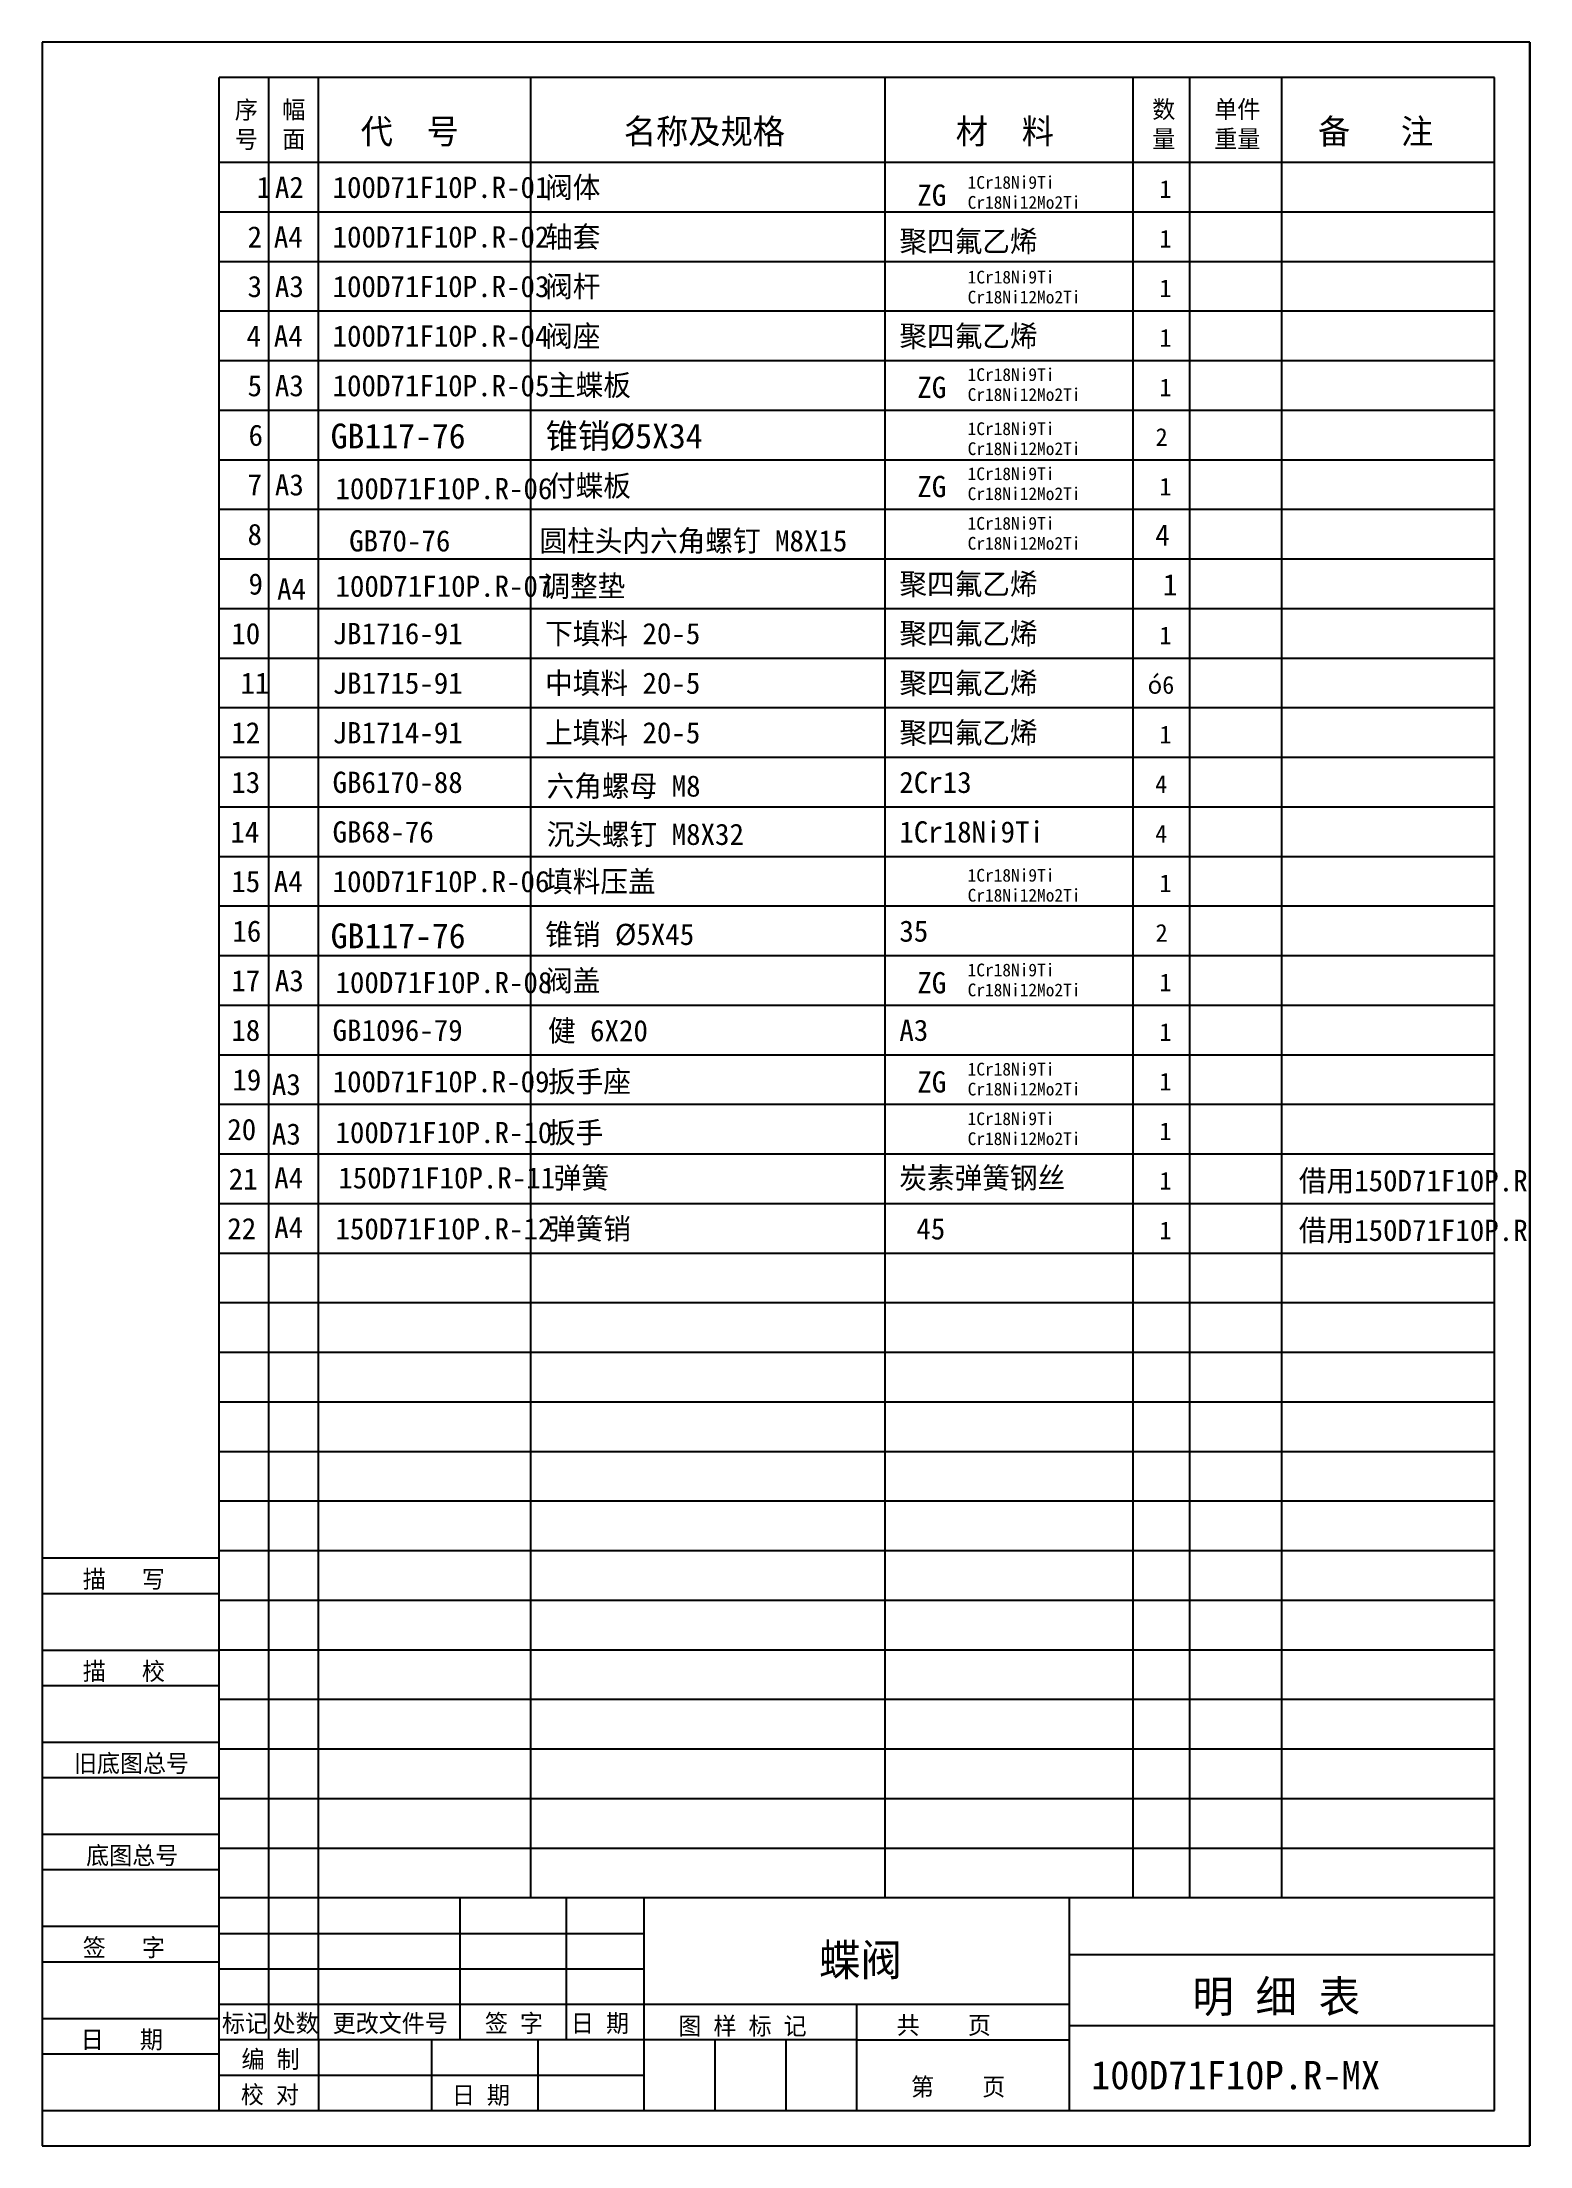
# Model space of a CAD drawing. Header units: metres. Extents: x 0 to 210, y 0 to 297.
import ezdxf

# ---------------------------------------------------------------- set-up
doc = ezdxf.new("R2010")
doc.units = ezdxf.units.M
for name, color, linetype in [('D', 1, 'Continuous'), ('FL', 5, 'Continuous'), ('T', 7, 'Continuous'), ('TL', 4, 'Continuous')]:
    doc.layers.add(name, color=color, linetype=linetype)

# ---------------------------------------------------------------- blocks, each defined once
blk = doc.blocks.new('MXBDT')
at = {"layer": 'FL'}
for p, q in [((0, 297), (0, 0)), ((210, 297), (0, 297)), ((210, 0), (210, 297)), ((205, 273), (25, 273)), ((205, 266), (25, 266)), ((205, 259), (25, 259)), ((205, 252), (25, 252)), ((205, 245), (25, 245)), ((205, 238), (25, 238)), ((205, 231), (25, 231)), ((205, 224), (25, 224)), ((205, 217), (25, 217)), ((205, 210), (25, 210)), ((205, 203), (25, 203)), ((205, 196), (25, 196)), ((205, 189), (25, 189)), ((205, 182), (25, 182)), ((205, 175), (25, 175)), ((205, 168), (25, 168)), ((205, 161), (25, 161)), ((205, 154), (25, 154)), ((205, 147), (25, 147)), ((205, 140), (25, 140)), ((205, 133), (25, 133)), ((205, 126), (25, 126)), ((205, 119), (25, 119)), ((205, 112), (25, 112)), ((205, 105), (25, 105)), ((205, 98), (25, 98)), ((205, 91), (25, 91)), ((205, 84), (25, 84)), ((0, 78), (25, 78)), ((205, 77), (25, 77)), ((0, 70), (25, 70)), ((205, 70), (25, 70)), ((0, 65), (25, 65)), ((205, 63), (25, 63)), ((0, 57), (25, 57)), ((205, 56), (25, 56)), ((0, 52), (25, 52)), ((205, 49), (25, 49)), ((0, 44), (25, 44)), ((205, 42), (25, 42)), ((0, 39), (25, 39)), ((0, 31), (25, 31)), ((25, 30), (85, 30)), ((0, 26), (25, 26)), ((25, 25), (85, 25)), ((0, 18), (25, 18)), ((25, 20), (85, 20)), ((39, 15), (39, 5)), ((70, 5), (70, 15)), ((115, 15), (145, 15)), ((0, 13), (25, 13)), ((25, 10), (85, 10)), ((0, 0), (210, 0))]:
    blk.add_line(p, q, dxfattribs=at)
at = {"layer": 'TL'}
for p, q in [((25, 5), (25, 292)), ((205, 292), (25, 292)), ((32, 35), (32, 292)), ((39, 35), (39, 292)), ((69, 35), (69, 292)), ((119, 35), (119, 292)), ((154, 35), (154, 292)), ((162, 35), (162, 292)), ((175, 35), (175, 292)), ((205, 5), (205, 292)), ((205, 280), (25, 280)), ((0, 83), (25, 83)), ((205, 35), (25, 35)), ((32, 15), (32, 35)), ((39, 15), (39, 35)), ((59, 15), (59, 35)), ((74, 15), (74, 35)), ((85, 5), (85, 35)), ((145, 5), (145, 35)), ((145, 27), (205, 27)), ((85, 20), (145, 20)), ((115, 5), (115, 20)), ((115, 15), (25, 15)), ((55, 5), (55, 15)), ((95, 5), (95, 15)), ((105, 5), (105, 15)), ((145, 17), (205, 17)), ((0, 5), (205, 5))]:
    blk.add_line(p, q, dxfattribs=at)
at = {"layer": 'T'}
for s, height, p in [('序', 2.5, (27.21, 286.18)), ('幅', 2.5, (33.9, 286.21)), ('数', 2.5, (156.7, 286.26)), ('单件', 2.5, (165.45, 286.26)), ('代  号', 3.5, (44.97, 282.64)), ('名称及规格', 3.5, (82.11, 282.64)), ('材  料', 3.5, (128.96, 282.64)), ('备   注', 3.5, (180.09, 282.64)), ('号', 2.5, (27.21, 282.02)), ('面', 2.5, (33.9, 282.04)), ('量', 2.5, (156.7, 282.09)), ('重量', 2.5, (165.45, 282.09)), ('描   写', 2.5, (5.74, 78.76)), ('描   校', 2.5, (5.74, 65.76)), ('旧底图总号', 2.5, (4.49, 52.76)), ('底图总号', 2.5, (6.22, 39.76)), ('签   字', 2.5, (5.74, 26.76)), ('明 细 表', 4.5, (162.36, 18.84)), ('标记', 2.5, (25.39, 16.07)), ('处数', 2.5, (32.54, 16.07)), ('更改文件号', 2.5, (41.01, 16.07)), ('签 字', 2.5, (62.5, 16.07)), ('日 期', 2.5, (74.64, 16.07)), ('图 样 标 记', 2.5, (89.81, 15.68)), (' 共    页', 2.5, (118.92, 15.79)), ('日   期', 2.5, (5.45, 13.76)), ('编 制', 2.5, (28.14, 10.99)), ('第    页', 2.5, (122.65, 7.1)), ('校 对', 2.5, (28.05, 5.99)), ('日 期', 2.5, (57.84, 5.93))]:
    blk.add_text(s, height=height, dxfattribs=at).set_placement(p)

msp = doc.modelspace()

# ---------------------------------------------------------------- linework, layer by layer
at = {"layer": 'FL'}
msp.add_line((210, 297), (210, 0), dxfattribs=at)
msp.add_line((210, 297), (210, 0), dxfattribs=at)

# ---------------------------------------------------------------- block references
at = {"layer": 'T'}
msp.add_blockref('MXBDT', (0, 0), dxfattribs=at)

# ---------------------------------------------------------------- texts
at = {"layer": 'D'}
for s, height, p in [('1', 3, (30.29, 275)), ('A2', 3, (32.86, 275)), ('100D71F10P.R-01', 3, (41, 275)), ('阀体', 3, (71, 275)), ('ZG', 3, (123.54, 273.89)), ('1Cr18Ni9Ti', 1.8, (130.64, 276.29)), ('1', 2.5, (157.7, 275)), ('Cr18Ni12Mo2Ti', 1.8, (130.64, 273.47)), ('2', 3, (29, 268)), ('A4', 3, (32.71, 268)), ('100D71F10P.R-02', 3, (41, 268)), ('轴套', 3, (71, 268)), ('聚四氟乙烯', 3, (121, 267.38)), ('1', 2.5, (157.7, 268)), ('阀杆', 3, (71, 261)), ('1Cr18Ni9Ti', 1.8, (130.64, 262.92)), ('3', 3, (29, 261)), ('A3', 3, (32.86, 261)), ('100D71F10P.R-03', 3, (41, 261)), ('Cr18Ni12Mo2Ti', 1.8, (130.64, 260.1)), ('1', 2.5, (157.7, 261)), ('4', 3, (28.86, 254)), ('A4', 3, (32.71, 254)), ('100D71F10P.R-04', 3, (41, 254)), ('阀座', 3, (71, 254)), ('聚四氟乙烯', 3, (121, 254)), ('1', 2.5, (157.7, 254)), ('5', 3, (29, 247)), ('A3', 3, (32.86, 247)), ('100D71F10P.R-05', 3, (41, 247)), ('主蝶板', 3, (71.41, 247.07)), ('ZG', 3, (123.54, 246.76)), ('1Cr18Ni9Ti', 1.8, (130.64, 249.16)), ('Cr18Ni12Mo2Ti', 1.8, (130.64, 246.34)), ('1', 2.5, (157.7, 247)), ('锥销%%C5X34', 3.5, (71.08, 239.64)), ('6', 3, (29.14, 240)), ('GB117-76', 3.5, (40.73, 239.64)), ('Cr18Ni12Mo2Ti', 1.8, (130.64, 238.7)), ('1Cr18Ni9Ti', 1.8, (130.64, 241.52)), ('2', 2.5, (157.17, 240)), ('7', 3, (29, 233)), ('A3', 3, (32.86, 233)), ('100D71F10P.R-06', 3, (41.41, 232.47)), ('付蝶板', 3, (71.41, 232.87)), ('ZG', 3, (123.54, 232.76)), ('1Cr18Ni9Ti', 1.8, (130.64, 235.16)), ('1', 2.5, (157.7, 233)), ('Cr18Ni12Mo2Ti', 1.8, (130.64, 232.34)), ('8', 3, (29, 226)), ('1Cr18Ni9Ti', 1.8, (130.64, 228.16)), ('4', 3, (157.12, 225.89)), ('GB70-76', 3, (43.34, 225.09)), ('圆柱头内六角螺钉 M8X15', 3, (70.21, 225.09)), ('Cr18Ni12Mo2Ti', 1.8, (130.64, 225.34)), ('9', 3, (29.14, 219)), ('A4', 3, (33.17, 218.29)), ('100D71F10P.R-07', 3, (41.41, 218.69)), ('调整垫', 3, (70.61, 218.69)), ('聚四氟乙烯', 3, (121, 219)), ('1', 3, (158.19, 218.89)), ('10', 3, (26.71, 212)), ('JB1716-91', 3, (41, 212)), ('下填料 20-5', 3, (71, 212)), ('聚四氟乙烯', 3, (121, 212)), ('1', 2.5, (157.7, 212)), ('11', 3, (28, 205)), ('JB1715-91', 3, (41, 205)), ('中填料 20-5', 3, (71, 205)), ('聚四氟乙烯', 3, (121, 205)), ('%%2436', 2.5, (156.04, 205)), ('12', 3, (26.71, 198)), ('JB1714-91', 3, (41, 198)), ('上填料 20-5', 3, (71, 198)), ('聚四氟乙烯', 3, (121, 198)), ('1', 2.5, (157.7, 198)), ('13', 3, (26.71, 191)), ('GB6170-88', 3, (41, 191)), ('六角螺母 M8', 3, (71.22, 190.48)), ('2Cr13', 3, (121, 191)), ('4', 2.5, (157.11, 191)), ('1Cr18Ni9Ti', 3, (121, 184)), ('14', 3, (26.57, 184)), ('GB68-76', 3, (41, 184)), ('沉头螺钉 M8X32', 3, (71.22, 183.66)), ('4', 2.5, (157.11, 184)), ('15', 3, (26.71, 177)), ('A4', 3, (32.71, 177)), ('100D71F10P.R-06', 3, (41, 177)), ('填料压盖', 3, (71, 177)), ('1Cr18Ni9Ti', 1.8, (130.64, 178.48)), ('1', 2.5, (157.7, 177)), ('Cr18Ni12Mo2Ti', 1.8, (130.64, 175.66)), ('16', 3, (26.86, 170)), ('GB117-76', 3.5, (40.73, 169.08)), ('锥销 %%C5X45', 3, (71.01, 169.53)), ('35', 3, (121, 170)), ('2', 2.5, (157.17, 170)), ('阀盖', 3, (71, 163)), ('1Cr18Ni9Ti', 1.8, (130.64, 165.11)), ('17', 3, (26.71, 163)), ('A3', 3, (32.86, 163)), ('100D71F10P.R-08', 3, (41.41, 162.74)), ('ZG', 3, (123.54, 162.71)), ('Cr18Ni12Mo2Ti', 1.8, (130.64, 162.29)), ('1', 2.5, (157.7, 163)), ('18', 3, (26.71, 156)), ('GB1096-79', 3, (41, 156)), ('健 6X20', 3, (71.41, 155.94)), ('A3', 3, (121, 156)), ('1', 2.5, (157.7, 156)), ('19', 3, (26.86, 149)), ('100D71F10P.R-09', 3, (41.01, 148.75)), ('扳手座', 3, (71.41, 148.75)), ('ZG', 3, (123.54, 148.71)), ('1Cr18Ni9Ti', 1.8, (130.64, 151.11)), ('A3', 3, (32.44, 148.35)), ('Cr18Ni12Mo2Ti', 1.8, (130.64, 148.29)), ('1', 2.5, (157.7, 149)), ('1Cr18Ni9Ti', 1.8, (130.64, 144.11)), ('20', 3, (26.14, 142)), ('A3', 3, (32.44, 141.35)), ('100D71F10P.R-10', 3, (41.41, 141.56)), ('扳手', 3, (71.41, 141.56)), ('Cr18Ni12Mo2Ti', 1.8, (130.64, 141.29)), ('1', 2.5, (157.7, 142)), ('21', 3, (26.35, 135)), ('A4', 3, (32.77, 135.16)), ('150D71F10P.R-11', 3, (41.81, 135.16)), ('弹簧', 3, (72.21, 135.16)), ('炭素弹簧钢丝', 3, (121, 135.16)), ('1', 2.5, (157.7, 135)), ('借用150D71F10P.R', 3, (177.39, 134.76)), ('22', 3, (26.14, 128)), ('A4', 3, (32.77, 128.16)), ('150D71F10P.R-12', 3, (41.41, 127.97)), ('弹簧销', 3, (71.41, 127.97)), ('45', 3, (123.4, 127.97)), ('借用150D71F10P.R', 3, (177.39, 127.76)), ('1', 2.5, (157.7, 128)), ('蝶阀', 4.5, (109.66, 24)), ('100D71F10P.R-MX', 4, (148.05, 8))]:
    msp.add_text(s, height=height, dxfattribs=at).set_placement(p)

doc.saveas('drawing.dxf')
